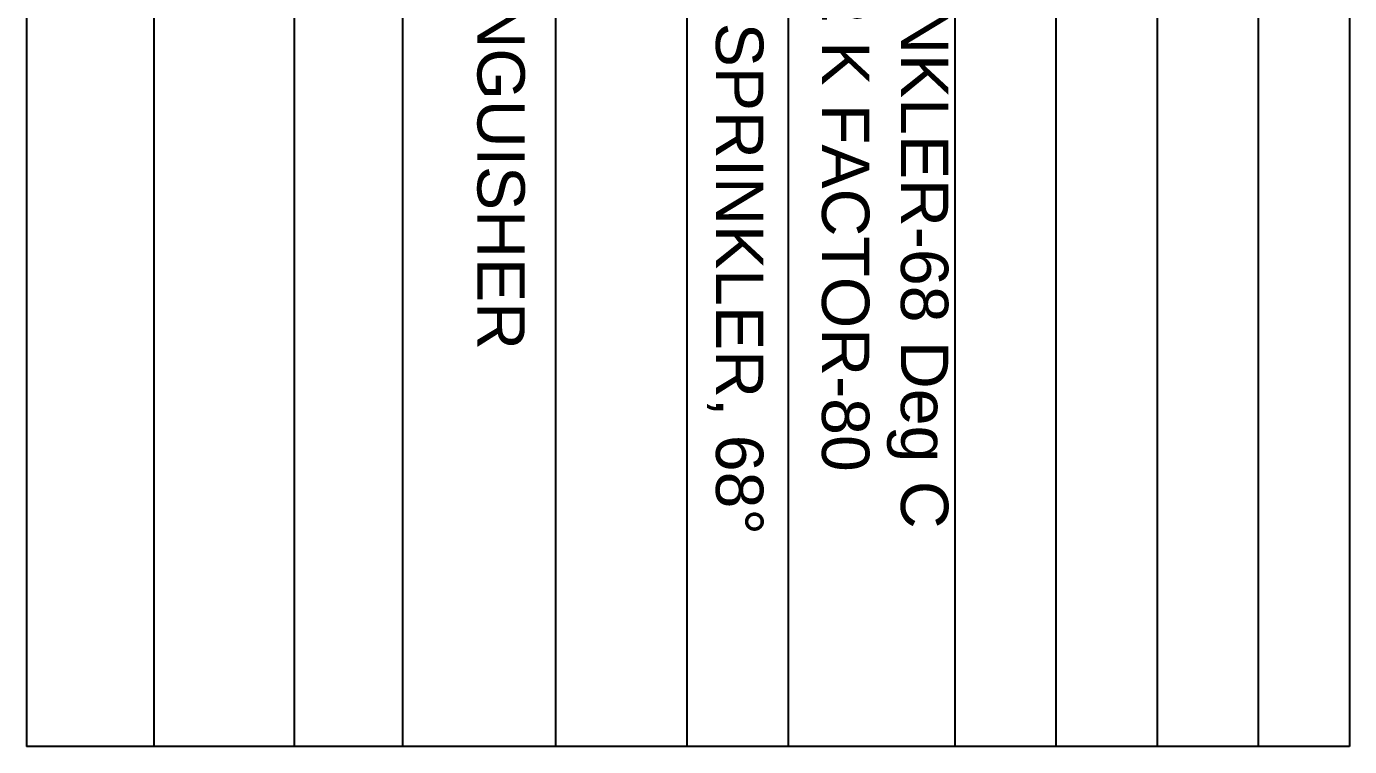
# Model space of a CAD drawing. Header units: inches. Extents: x 257070 to 799932, y -17980 to 269260.
# Drawn here: x 356141 to 359633, y 251433 to 253332 of the extents above; entities that cross this region are included whole.
import ezdxf

# ---------------------------------------------------------------- set-up
doc = ezdxf.new("R2010")
doc.units = ezdxf.units.IN
doc.header["$MEASUREMENT"] = 0
doc.layers.add('0-AES-F-SPRINKLER PIPE', color=10, linetype='Continuous', lineweight=15)
doc.styles.get("Standard").update_dxf_attribs({"font": 'arial.ttf'})

msp = doc.modelspace()

# ---------------------------------------------------------------- linework, layer by layer
at = {"layer": '0-AES-F-SPRINKLER PIPE', "color": 7, "lineweight": -3}
for p, q in [((356140.7569010956, 256956.3490166613), (356140.7569010955, 251433.2518545043)), ((356476.5907403175, 256956.3490166613), (356476.5907403174, 251433.2518545043)), ((356846.9952554542, 256956.3490166613), (356846.9952554541, 251433.2518545043)), ((357132.9116400452, 256956.3490166616), (357132.9116400451, 251433.2518545046)), ((357132.9116400452, 256956.3490166613), (357132.9116400451, 251433.2518545043)), ((357537.3258378173, 256956.3490166613), (357537.3258378172, 251433.2518545044)), ((357883.5287623768, 256956.3490166612), (357883.5287623766, 251433.2518545043)), ((358150.5769415852, 256956.3490166611), (358150.576941585, 251433.2518545043)), ((358150.5769415851, 256956.3490166612), (358150.576941585, 251433.2518545043)), ((358590.4508242655, 256956.3490166611), (358590.4508242655, 251433.2518545043)), ((358857.4990034741, 256956.3490166611), (358857.4990034738, 251433.2518545043)), ((359124.5471826896, 256956.3490166611), (359124.5471826896, 251433.2518545043)), ((359391.5953619053, 256956.3490166611), (359391.5953619051, 251433.2518545043)), ((359632.5324414411, 256956.3490166611), (359632.5324414409, 251433.2518545043)), ((359632.5324414409, 251433.2518545043), (356140.7569010955, 251433.2518545043))]:
    msp.add_line(p, q, dxfattribs=at)

# ---------------------------------------------------------------- texts
at = {"layer": '0-AES-F-SPRINKLER PIPE', "color": 7, "linetype": 'Continuous', "lineweight": -3, "ltscale": 0.9, "char_height": 125, "attachment_point": 2, "rotation": 270}
for s, insert, width in [('EXTENDED SIDE WALL SPRINKLER, 68°', (358085.4134530876, 253656.3594769474), 3766.175863794794), ('DOWN THROUGH SPRINKLER-68 Deg C\\PAS PER IS 15105-2002 K FACTOR-80 ', (358573.5407117906, 253666.8718300656), 7449.081353841592), ('ABC & CO2 TYPE EXTINGUISHER', (357455.8910299639, 253876.212475361), 3118.53561980468)]:
    msp.add_mtext(s, dxfattribs=dict(at, insert=insert, width=width))

doc.saveas('drawing.dxf')
